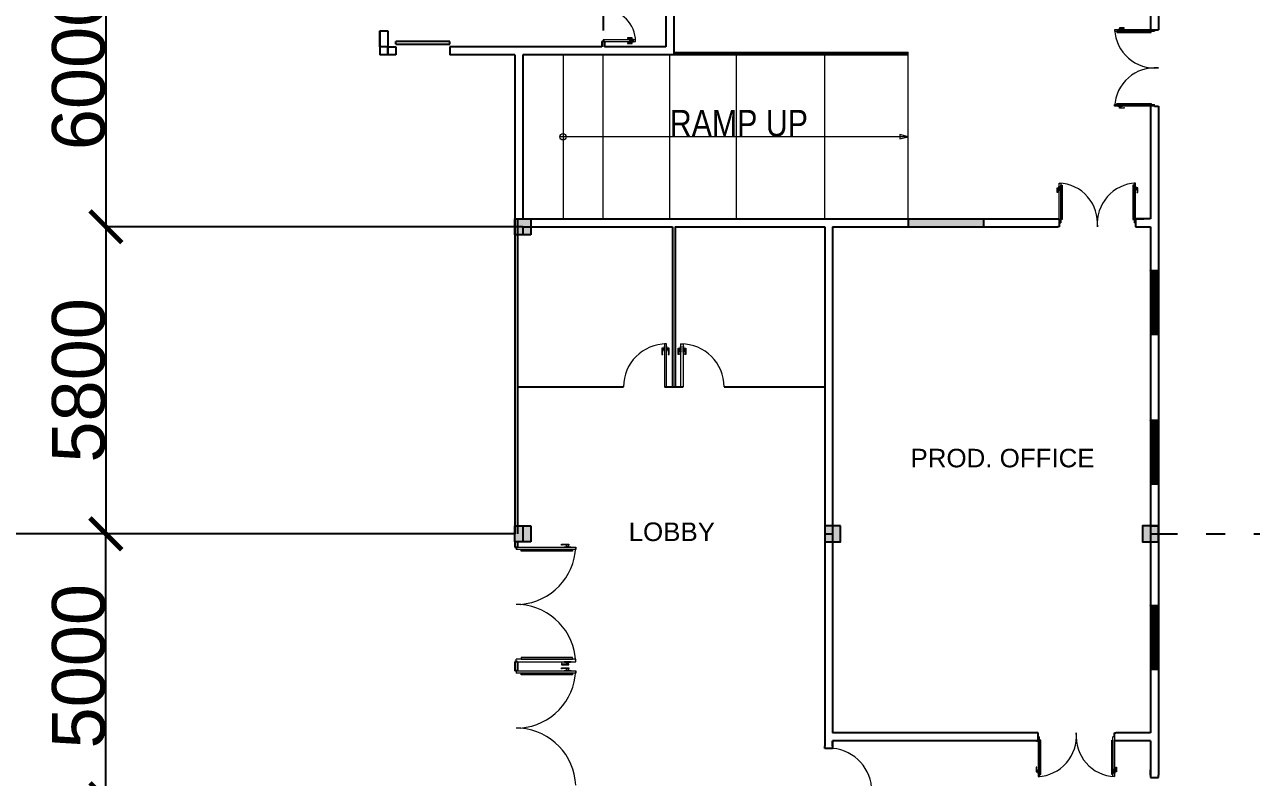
# Model space of a CAD drawing. Header units: millimetres. Extents: x 3339 to 2017737, y 4955 to 2748989.
# Drawn here: x 982197 to 1005365, y 1280108 to 1294329 of the extents above; entities that cross this region are included whole.
import ezdxf

# ---------------------------------------------------------------- set-up
doc = ezdxf.new("R2010")
doc.units = ezdxf.units.MM
doc.header["$LTSCALE"] = 30
doc.linetypes.add('ACAD_ISO03W100', pattern=[30, 12, -18])
for name, color, linetype, lineweight in [('A-DETL-GENF', 92, 'Continuous', 13), ('A-DOOR', 31, 'Continuous', 13), ('STAIR', 1, 'Continuous', 5)]:
    doc.layers.add(name, color=color, linetype=linetype, lineweight=lineweight)
doc.layers.add('broken line', color=7, linetype='ACAD_ISO03W100', plot=False)
for name, color, linetype in [('DIM LINES', 7, 'Continuous'), ('TEXT', 7, 'Continuous'), ('window', 92, 'Continuous')]:
    doc.layers.add(name, color=color, linetype=linetype)
doc.styles.add('Arial Narrow', font='ARIALN.TTF', dxfattribs={"height": 200})
doc.styles.get("Standard").update_dxf_attribs({"font": 'arial.ttf'})
doc.dimstyles.new('GREEN', dxfattribs={"dimtxt": 1000, "dimasz": 600, "dimexe": 0.18, "dimexo": 0.0625, "dimgap": 0.09, "dimtad": 2, "dimdec": 0, "dimzin": 0, "dimdsep": 46, "dimtxsty": 'Standard', "dimblk": 'ARCHTICK', "dimcen": 0.09, "dimclrd": 3, "dimclre": 3, "dimclrt": 2, "dimadec": 0, "dimazin": 0, "dimtfac": 1, "dimtdec": 0, "dimtofl": 0, "dimtmove": 0, "dimatfit": 3, "dimfxl": 1, "dimtolj": 1, "dimtzin": 0, "dimarcsym": 0})

# ---------------------------------------------------------------- blocks, each defined once
blk = doc.blocks.new('_ArchTick')
at = {"color": 0, "linetype": 'ByBlock', "const_width": 0.15}
blk.add_lwpolyline([(-0.5, -0.5), (0.5, 0.5)], dxfattribs=at)
blk = doc.blocks.new('*D781')
at = {"layer": 'Defpoints', "color": 0, "transparency": 16777216}
for p in [(974747, 1308509), (991457, 1308509), (991457, 1238709)]:
    blk.add_point(p, dxfattribs=at)
at = {"layer": 'DIM LINES', "color": 3, "linetype": 'ByBlock', "lineweight": -2, "transparency": 16777216}
for p, q in [((991457, 1308509), (974746, 1308509)), ((974747, 1238709), (974747, 1308509)), ((991457, 1238709), (974746, 1238709))]:
    blk.add_line(p, q, dxfattribs=at)
at = {"layer": 'DIM LINES', "color": 3, "lineweight": -2, "transparency": 16777216, "xscale": 600, "yscale": 600, "zscale": 600}
for p, rotation in [((974747, 1308509), 90), ((974747, 1238709), 270)]:
    blk.add_blockref('_ArchTick', p, dxfattribs=dict(at, rotation=rotation))
at = {"layer": 'DIM LINES', "color": 2, "transparency": 16777216, "insert": (974236, 1273609), "char_height": 1000, "attachment_point": 5, "rotation": 90}
blk.add_mtext('\\A1;69800', dxfattribs=at)
blk = doc.blocks.new('*D883')
at = {"layer": 'Defpoints', "color": 0, "transparency": 16777216}
for p in [(1035457, 1319497), (991457, 1308509), (1035457, 1289653)]:
    blk.add_point(p, dxfattribs=at)
at = {"layer": 'DIM LINES', "color": 3, "linetype": 'ByBlock', "lineweight": -2, "transparency": 16777216}
for p, q in [((991457, 1308509), (991457, 1319497)), ((991457, 1319497), (1035457, 1319497)), ((1035457, 1289654), (1035457, 1319497))]:
    blk.add_line(p, q, dxfattribs=at)
at = {"layer": 'DIM LINES', "color": 3, "lineweight": -2, "transparency": 16777216, "xscale": 600, "yscale": 600, "zscale": 600, "rotation": 180}
blk.add_blockref('_ArchTick', (991457, 1319497), dxfattribs=at)
at = {"layer": 'DIM LINES', "color": 3, "lineweight": -2, "transparency": 16777216, "xscale": 600, "yscale": 600, "zscale": 600}
blk.add_blockref('_ArchTick', (1035457, 1319497), dxfattribs=at)
at = {"layer": 'DIM LINES', "color": 2, "transparency": 16777216, "insert": (1013457, 1320008), "char_height": 1000, "attachment_point": 5}
blk.add_mtext('\\A1;44000', dxfattribs=at)
blk = doc.blocks.new('*D888')
at = {"layer": 'Defpoints', "color": 0, "transparency": 16777216}
for p in [(979444, 1284709), (991457, 1284709), (991457, 1261709)]:
    blk.add_point(p, dxfattribs=at)
at = {"layer": 'DIM LINES', "color": 3, "linetype": 'ByBlock', "lineweight": -2, "transparency": 16777216}
for p, q in [((991457, 1284709), (979444, 1284709)), ((979444, 1261709), (979444, 1284709)), ((991457, 1261709), (979444, 1261709))]:
    blk.add_line(p, q, dxfattribs=at)
at = {"layer": 'DIM LINES', "color": 3, "lineweight": -2, "transparency": 16777216, "xscale": 600, "yscale": 600, "zscale": 600}
for p, rotation in [((979444, 1284709), 90), ((979444, 1261709), 270)]:
    blk.add_blockref('_ArchTick', p, dxfattribs=dict(at, rotation=rotation))
at = {"layer": 'DIM LINES', "color": 2, "transparency": 16777216, "insert": (978933, 1273209), "char_height": 1000, "attachment_point": 5, "rotation": 90}
blk.add_mtext('\\A1;23000', dxfattribs=at)
blk = doc.blocks.new('*D889')
at = {"layer": 'Defpoints', "color": 0, "transparency": 16777216}
for p in [(979444, 1308509), (991457, 1308509), (991457, 1284709)]:
    blk.add_point(p, dxfattribs=at)
at = {"layer": 'DIM LINES', "color": 3, "linetype": 'ByBlock', "lineweight": -2, "transparency": 16777216}
for p, q in [((991457, 1308509), (979444, 1308509)), ((979444, 1284709), (979444, 1308509)), ((991457, 1284709), (979444, 1284709))]:
    blk.add_line(p, q, dxfattribs=at)
at = {"layer": 'DIM LINES', "color": 3, "lineweight": -2, "transparency": 16777216, "xscale": 600, "yscale": 600, "zscale": 600}
for p, rotation in [((979444, 1308509), 90), ((979444, 1284709), 270)]:
    blk.add_blockref('_ArchTick', p, dxfattribs=dict(at, rotation=rotation))
at = {"layer": 'DIM LINES', "color": 2, "transparency": 16777216, "insert": (978933, 1296609), "char_height": 1000, "attachment_point": 5, "rotation": 90}
blk.add_mtext('\\A1;23800', dxfattribs=at)
blk = doc.blocks.new('*D823')
at = {"layer": 'Defpoints', "color": 0, "transparency": 16777216}
for p in [(991607, 1296509), (983733, 1290509), (991607, 1290509)]:
    blk.add_point(p, dxfattribs=at)
at = {"layer": 'DIM LINES', "color": 3, "linetype": 'ByBlock', "lineweight": -2, "transparency": 16777216}
for p, q in [((991607, 1296509), (983732, 1296509)), ((983733, 1296509), (983733, 1290509)), ((991607, 1290509), (983732, 1290509))]:
    blk.add_line(p, q, dxfattribs=at)
at = {"layer": 'DIM LINES', "color": 3, "lineweight": -2, "transparency": 16777216, "xscale": 600, "yscale": 600, "zscale": 600}
for p, rotation in [((983733, 1296509), 90), ((983733, 1290509), 270)]:
    blk.add_blockref('_ArchTick', p, dxfattribs=dict(at, rotation=rotation))
at = {"layer": 'DIM LINES', "color": 2, "transparency": 16777216, "insert": (983222, 1293509), "char_height": 1000, "attachment_point": 5, "rotation": 90}
blk.add_mtext('\\A1;6000', dxfattribs=at)
blk = doc.blocks.new('*D824')
at = {"layer": 'Defpoints', "color": 0, "transparency": 16777216}
for p in [(991457, 1290509), (983733, 1284709), (991457, 1284709)]:
    blk.add_point(p, dxfattribs=at)
at = {"layer": 'DIM LINES', "color": 3, "linetype": 'ByBlock', "lineweight": -2, "transparency": 16777216}
for p, q in [((991457, 1290509), (983732, 1290509)), ((983733, 1290509), (983733, 1284709)), ((991457, 1284709), (983732, 1284709))]:
    blk.add_line(p, q, dxfattribs=at)
at = {"layer": 'DIM LINES', "color": 3, "lineweight": -2, "transparency": 16777216, "xscale": 600, "yscale": 600, "zscale": 600}
for p, rotation in [((983733, 1290509), 90), ((983733, 1284709), 270)]:
    blk.add_blockref('_ArchTick', p, dxfattribs=dict(at, rotation=rotation))
at = {"layer": 'DIM LINES', "color": 2, "transparency": 16777216, "insert": (983222, 1287609), "char_height": 1000, "attachment_point": 5, "rotation": 90}
blk.add_mtext('\\A1;5800', dxfattribs=at)
blk = doc.blocks.new('*D839')
at = {"layer": 'Defpoints', "color": 0, "transparency": 16777216}
for p in [(983733, 1284709), (991457, 1284709), (991457, 1279709)]:
    blk.add_point(p, dxfattribs=at)
at = {"layer": 'DIM LINES', "color": 3, "linetype": 'ByBlock', "lineweight": -2, "transparency": 16777216}
for p, q in [((991457, 1284709), (983733, 1284709)), ((983733, 1279709), (983733, 1284709)), ((991457, 1279709), (983733, 1279709))]:
    blk.add_line(p, q, dxfattribs=at)
at = {"layer": 'DIM LINES', "color": 3, "lineweight": -2, "transparency": 16777216, "xscale": 600, "yscale": 600, "zscale": 600}
for p, rotation in [((983733, 1284709), 90), ((983733, 1279709), 270)]:
    blk.add_blockref('_ArchTick', p, dxfattribs=dict(at, rotation=rotation))
at = {"layer": 'DIM LINES', "color": 2, "transparency": 16777216, "insert": (983222, 1282209), "char_height": 1000, "attachment_point": 5, "rotation": 90}
blk.add_mtext('\\A1;5000', dxfattribs=at)
blk = doc.blocks.new('poste w line 2')
h = blk.add_hatch(color=2)
h.dxf.hatch_style = 1
h.paths.add_polyline_path([(1353, 47318), (1053, 47318), (1053, 47018), (1353, 47018)])
at = {"color": 0}
for p, q in [((1053, 47168), (1053, 47318)), ((1053, 47318), (1353, 47318)), ((1353, 47318), (1353, 47018)), ((1053, 47018), (1053, 47168)), ((1353, 47018), (1053, 47018))]:
    blk.add_line(p, q, dxfattribs=at)

msp = doc.modelspace()

# ---------------------------------------------------------------- hatches: boundary and pattern name
h = msp.add_hatch(color=2)
h.dxf.hatch_style = 1
h.paths.add_polyline_path([(997606.627, 1284859.357), (997306.627, 1284859.357), (997306.627, 1284559.357), (997606.627, 1284559.357)])
h = msp.add_hatch(color=2)
h.dxf.hatch_style = 1
h.paths.add_polyline_path([(1003606.627, 1284859.357), (1003306.627, 1284859.357), (1003306.627, 1284559.357), (1003606.627, 1284559.357)])
at = {"layer": 'window'}
h = msp.add_hatch(dxfattribs=at)
h.set_pattern_fill('ANSI31', color=256)
h.set_pattern_definition([(45, (845635.4837, 1237541.24652), (-0.08838834765, 0.08838834765), [])])
h.paths.add_polyline_path([(1000308.377, 1290659.357), (998881.627, 1290659.357), (998881.627, 1290509.357), (1000308.377, 1290509.357)])
h = msp.add_hatch(dxfattribs=at)
h.set_pattern_fill('ANSI31', color=256)
h.set_pattern_definition([(45, (845635.4837, 1243867.79345), (-0.08838834765, 0.08838834765), [])])
h.paths.add_polyline_path([(1003606.627, 1289682.571), (1003456.627, 1289682.571), (1003456.627, 1288479.238), (1003606.627, 1288479.238)])
h = msp.add_hatch(dxfattribs=at)
h.set_pattern_fill('ANSI31', color=256)
h.set_pattern_definition([(45, (845635.4837, 1241042.79345), (-0.08838834765, 0.08838834765), [])])
h.paths.add_polyline_path([(1003606.627, 1286857.571), (1003456.627, 1286857.571), (1003456.627, 1285654.238), (1003606.627, 1285654.238)])
h = msp.add_hatch(dxfattribs=at)
h.set_pattern_fill('ANSI31', color=256)
h.set_pattern_definition([(45, (845635.4837, 1237541.06652), (-0.08838834765, 0.08838834765), [])])
h.paths.add_polyline_path([(1003606.627, 1283355.844), (1003456.627, 1283355.844), (1003456.627, 1282152.511), (1003606.627, 1282152.511)])

# ---------------------------------------------------------------- linework, layer by layer
at = {"color": 0}
for p, q in [((994456.627, 1296509.357), (994456.627, 1293909.357)), ((994306.627, 1296359.357), (994306.627, 1293909.357)), ((994456.627, 1296359.357), (994456.627, 1293759.357)), ((1003456.627, 1296459.357), (1003456.627, 1294230.977)), ((1003606.627, 1296459.357), (1003606.627, 1294232.102)), ((993123.294, 1294619.345), (993123.294, 1294219.345)), ((988906.627, 1294209.357), (988906.627, 1293759.357)), ((988906.627, 1293909.357), (988906.627, 1294209.357)), ((988906.627, 1294209.357), (989056.627, 1294209.357)), ((989056.627, 1294209.357), (989056.627, 1293909.357)), ((1003456.627, 1294233.227), (1003456.627, 1294230.977)), ((1003456.627, 1294230.977), (1003456.627, 1294233.227)), ((989206.627, 1293959.357), (989206.627, 1294009.357)), ((990226.071, 1294009.357), (989206.627, 1294009.357)), ((989206.627, 1293959.357), (990226.071, 1293959.357)), ((990226.071, 1293959.357), (990226.071, 1294009.357)), ((993098.294, 1294009.357), (993098.294, 1293909.357)), ((993148.294, 1294009.357), (993098.294, 1294009.357)), ((993148.294, 1294009.357), (993148.294, 1293909.357)), ((993148.294, 1293909.357), (993148.294, 1294009.357)), ((989056.627, 1293759.357), (988906.627, 1293759.357)), ((989056.627, 1293909.357), (989206.627, 1293909.357)), ((989206.627, 1293759.357), (989056.627, 1293759.357)), ((989206.627, 1293909.357), (989206.627, 1293759.357)), ((990226.071, 1293909.357), (990226.071, 1293759.357)), ((993098.294, 1293909.357), (990226.071, 1293909.357)), ((991456.627, 1293759.357), (990226.071, 1293759.357)), ((991456.627, 1293759.357), (991456.627, 1290509.357)), ((991606.627, 1293759.357), (991606.627, 1290659.357)), ((994456.627, 1293759.357), (991606.627, 1293759.357)), ((994306.627, 1293909.357), (993148.294, 1293909.357)), ((991456.627, 1293584.357), (991456.627, 1284709.357)), ((991456.627, 1293584.357), (991456.627, 1284709.357)), ((1003456.627, 1293511.315), (1003456.627, 1293507.64)), ((1003456.627, 1293511.315), (1003456.627, 1293507.64)), ((1003456.627, 1292787.977), (1003456.627, 1290659.357)), ((1003606.627, 1292787.977), (1003606.627, 1280149.357)), ((991506.627, 1290659.357), (991506.627, 1284709.357)), ((991606.627, 1290659.357), (1001735.127, 1290659.357)), ((991606.627, 1290509.357), (994431.627, 1290509.357)), ((994481.627, 1290509.357), (997306.627, 1290509.357)), ((997306.627, 1290509.357), (997306.627, 1280699.357)), ((997456.627, 1290509.357), (1001706.627, 1290509.357)), ((997456.627, 1290509.357), (997456.627, 1281286.857)), ((1003178.127, 1290659.357), (1003306.627, 1290659.357)), ((1003178.127, 1290659.357), (1003331.626, 1290659.357)), ((1003180.377, 1290659.357), (1003178.127, 1290659.357)), ((1003178.127, 1290659.357), (1003180.377, 1290659.357)), ((1003456.627, 1290659.357), (1003206.627, 1290659.357)), ((1003206.627, 1290509.357), (1003456.627, 1290509.357)), ((1003456.627, 1290509.357), (1003456.627, 1280949.357)), ((997306.627, 1284709.357), (997456.627, 1284709.357)), ((1003456.627, 1284709.357), (1003606.627, 1284709.357)), ((997456.627, 1281984.357), (997456.627, 1280949.357)), ((1001306.627, 1280949.357), (997456.627, 1280949.357)), ((1003456.627, 1280949.357), (1002806.627, 1280949.357)), ((997456.627, 1280799.357), (997456.627, 1280699.357)), ((997456.627, 1280699.357), (997456.627, 1280799.357)), ((1001335.127, 1280799.357), (997456.627, 1280799.357)), ((1001340.377, 1280874.357), (1001335.127, 1280874.357)), ((1002778.127, 1280874.357), (1002772.877, 1280874.357)), ((1003306.627, 1280799.357), (1002778.127, 1280799.357)), ((1003456.627, 1280799.357), (1002806.627, 1280799.357)), ((1003456.627, 1280799.357), (1003456.627, 1280149.357)), ((1003456.627, 1280249.357), (1003456.627, 1280149.357)), ((1003456.627, 1280149.357), (1003456.627, 1280249.357))]:
    msp.add_line(p, q, dxfattribs=at)
for p, q in [((1003456.627, 1294230.977), (1003606.627, 1294232.102)), ((989056.627, 1293909.357), (988906.627, 1293909.357)), ((989056.627, 1293909.357), (989056.627, 1293759.357)), ((989056.627, 1293759.357), (989056.627, 1293909.357)), ((991606.627, 1293584.357), (991606.627, 1290659.357)), ((1003531.627, 1292787.977), (1003606.627, 1292787.977)), ((991606.627, 1290509.357), (991606.627, 1290359.357)), ((994431.627, 1290509.357), (994431.627, 1287484.357)), ((994481.627, 1290509.357), (994481.627, 1287484.357)), ((1001706.627, 1290659.357), (1001735.127, 1290659.357)), ((1001735.127, 1290509.357), (1001706.627, 1290509.357)), ((1001735.127, 1290659.357), (1001735.127, 1290509.357)), ((1003206.627, 1290659.357), (1003178.127, 1290659.357)), ((1003178.127, 1290659.357), (1003178.127, 1290509.357)), ((1003178.127, 1290509.357), (1003206.627, 1290509.357)), ((991506.627, 1287484.357), (993506.627, 1287484.357)), ((994280.627, 1287484.357), (994632.627, 1287484.357)), ((995406.627, 1287484.357), (997306.627, 1287484.357)), ((991606.627, 1284859.357), (991606.627, 1284559.357)), ((1003456.627, 1284859.357), (1003606.627, 1284859.357)), ((991456.627, 1284559.357), (991456.627, 1284459.357)), ((991456.627, 1284559.357), (991456.627, 1284459.357)), ((991456.627, 1284459.357), (991506.627, 1284459.357)), ((991506.627, 1284559.357), (991506.627, 1284459.357)), ((991456.627, 1282294.857), (991456.627, 1282123.857)), ((991506.627, 1282294.857), (991456.627, 1282294.857)), ((991456.627, 1282294.857), (991456.627, 1282123.857)), ((991506.627, 1282294.857), (991456.627, 1282294.857)), ((991506.627, 1282123.857), (991456.627, 1282123.857)), ((991506.627, 1282123.857), (991456.627, 1282123.857)), ((991506.627, 1282294.857), (991506.627, 1282123.857)), ((1001335.127, 1280949.357), (1001306.627, 1280949.357)), ((1001335.127, 1280799.357), (1001335.127, 1280949.357)), ((1002778.127, 1280874.357), (1002778.127, 1280949.357)), ((1002778.127, 1280949.357), (1002806.627, 1280949.357)), ((1001306.627, 1280799.357), (1001335.127, 1280799.357)), ((1002806.627, 1280799.357), (1002778.127, 1280799.357)), ((997306.627, 1280657.895), (997306.627, 1280699.357)), ((997456.627, 1280657.895), (997306.627, 1280657.895)), ((997456.627, 1280699.357), (997456.627, 1280657.895)), ((1003456.627, 1280149.357), (1003456.627, 1280107.895)), ((1003456.627, 1280107.895), (1003606.627, 1280107.895)), ((1003606.627, 1280107.895), (1003606.627, 1280149.357)), ((1003606.627, 1280107.895), (1003606.627, 1280149.357))]:
    msp.add_line(p, q)
for points in [[(997606.627, 1284859.357), (997306.627, 1284859.357), (997306.627, 1284559.357), (997606.627, 1284559.357), (997606.627, 1284859.357)], [(1003606.627, 1284859.357), (1003306.627, 1284859.357), (1003306.627, 1284559.357), (1003606.627, 1284559.357), (1003606.627, 1284859.357)]]:
    msp.add_lwpolyline(points, close=True)
at = {"layer": 'A-DETL-GENF'}
for p, q in [((1003470.921, 1294200.977), (1002821.421, 1294200.977)), ((1002821.421, 1294200.977), (1002821.421, 1294178.477)), ((1002821.421, 1294178.477), (1003470.921, 1294178.477)), ((1002846.652, 1294235.74), (1002841.889, 1294230.977)), ((1002841.889, 1294230.977), (1002927.614, 1294230.977)), ((1002922.852, 1294235.74), (1002846.652, 1294235.74)), ((1002899.039, 1294269.077), (1002870.464, 1294269.077)), ((1002870.464, 1294269.077), (1002870.464, 1294259.552)), ((1002870.464, 1294259.552), (1002899.039, 1294259.552)), ((1002896.658, 1294259.552), (1002872.846, 1294259.552)), ((1002872.846, 1294259.552), (1002872.846, 1294235.74)), ((1002872.846, 1294235.74), (1002896.658, 1294235.74)), ((1002896.658, 1294235.74), (1002896.658, 1294259.552)), ((1002960.845, 1294269.077), (1002899.039, 1294269.077)), ((1002899.039, 1294260.492), (1002951.954, 1294260.492)), ((1002951.954, 1294260.492), (1002960.539, 1294269.077)), ((1002951.954, 1294260.492), (1002951.954, 1294254.707)), ((1002951.954, 1294254.707), (1002960.845, 1294254.707)), ((1002960.845, 1294254.707), (1002960.845, 1294269.077)), ((1003470.921, 1294178.477), (1003470.921, 1294200.977)), ((993582.701, 1294077.457), (993582.701, 1294063.087)), ((993644.506, 1294077.457), (993582.701, 1294077.457)), ((993582.701, 1294063.087), (993591.592, 1294063.087)), ((993591.592, 1293985.628), (993582.701, 1293985.628)), ((993582.701, 1293985.628), (993582.701, 1293971.257)), ((993582.701, 1293971.257), (993644.506, 1293971.257)), ((993591.592, 1294068.872), (993583.006, 1294077.457)), ((993591.592, 1293979.843), (993583.006, 1293971.257)), ((993591.592, 1294063.087), (993591.592, 1294068.872)), ((993591.592, 1294068.872), (993644.506, 1294068.872)), ((993591.592, 1293979.843), (993591.592, 1293985.628)), ((993644.506, 1293979.843), (993591.592, 1293979.843)), ((993620.694, 1294044.12), (993615.931, 1294039.357)), ((993615.931, 1294039.357), (993701.656, 1294039.357)), ((993701.656, 1294009.357), (993615.931, 1294009.357)), ((993615.931, 1294009.357), (993620.694, 1294004.595)), ((993696.894, 1294044.12), (993620.694, 1294044.12)), ((993620.694, 1294004.595), (993696.894, 1294004.595)), ((993644.506, 1294068.872), (993644.506, 1294077.457)), ((993673.081, 1294077.457), (993644.506, 1294077.457)), ((993644.506, 1294077.457), (993644.506, 1294067.932)), ((993644.506, 1294067.932), (993673.081, 1294067.932)), ((993644.506, 1293980.782), (993644.506, 1293971.257)), ((993673.081, 1293980.782), (993644.506, 1293980.782)), ((993644.506, 1293971.257), (993644.506, 1293979.843)), ((993644.506, 1293971.257), (993673.081, 1293971.257)), ((993646.887, 1294067.932), (993646.887, 1294044.12)), ((993670.7, 1294067.932), (993646.887, 1294067.932)), ((993646.887, 1294044.12), (993670.7, 1294044.12)), ((993670.7, 1294004.595), (993646.887, 1294004.595)), ((993646.887, 1294004.595), (993646.887, 1293980.782)), ((993646.887, 1293980.782), (993670.7, 1293980.782)), ((993670.7, 1294044.12), (993670.7, 1294067.932)), ((993670.7, 1293980.782), (993670.7, 1294004.595)), ((993673.081, 1294067.932), (993673.081, 1294077.457)), ((993673.081, 1293971.257), (993673.081, 1293980.782)), ((993701.656, 1294039.357), (993696.894, 1294044.12)), ((993696.894, 1294004.595), (993701.656, 1294009.357)), ((1002821.421, 1292840.477), (1003470.921, 1292840.477)), ((1002821.421, 1292817.977), (1002821.421, 1292840.477)), ((1003470.921, 1292817.977), (1002821.421, 1292817.977)), ((1002841.889, 1292787.977), (1002927.614, 1292787.977)), ((1002846.652, 1292783.215), (1002841.889, 1292787.977)), ((1002922.852, 1292783.215), (1002846.652, 1292783.215)), ((1002870.464, 1292749.877), (1002870.464, 1292759.402)), ((1002870.464, 1292759.402), (1002899.039, 1292759.402)), ((1002872.846, 1292759.402), (1002872.846, 1292783.215)), ((1002872.846, 1292783.215), (1002896.658, 1292783.215)), ((1002896.658, 1292759.402), (1002872.846, 1292759.402)), ((1002896.658, 1292783.215), (1002896.658, 1292759.402)), ((1002899.039, 1292759.402), (1002899.039, 1292749.877)), ((1002899.039, 1292758.463), (1002951.954, 1292758.463)), ((1002927.614, 1292787.977), (1002922.852, 1292783.215)), ((1002951.954, 1292758.463), (1002951.954, 1292764.248)), ((1002951.954, 1292764.248), (1002960.845, 1292764.248)), ((1002951.954, 1292758.463), (1002960.539, 1292749.877)), ((1002960.845, 1292764.248), (1002960.845, 1292749.877)), ((1003470.921, 1292840.477), (1003470.921, 1292817.977)), ((1002899.039, 1292749.877), (1002870.464, 1292749.877)), ((1002960.845, 1292749.877), (1002899.039, 1292749.877)), ((1001697.027, 1291216.945), (1001697.027, 1291245.52)), ((1001697.027, 1291245.52), (1001706.552, 1291245.52)), ((1001697.027, 1291155.14), (1001697.027, 1291216.945)), ((1001706.552, 1291216.945), (1001697.027, 1291216.945)), ((1001705.612, 1291164.03), (1001697.027, 1291155.445)), ((1001711.398, 1291155.14), (1001697.027, 1291155.14)), ((1001705.612, 1291216.945), (1001705.612, 1291164.03)), ((1001705.612, 1291164.03), (1001711.398, 1291164.03)), ((1001706.552, 1291245.52), (1001706.552, 1291216.945)), ((1001706.552, 1291219.326), (1001706.552, 1291243.139)), ((1001706.552, 1291243.139), (1001730.364, 1291243.139)), ((1001730.364, 1291219.326), (1001706.552, 1291219.326)), ((1001711.398, 1291164.03), (1001711.398, 1291155.14)), ((1001730.364, 1291269.332), (1001735.127, 1291274.095)), ((1001730.364, 1291193.132), (1001730.364, 1291269.332)), ((1001730.364, 1291243.139), (1001730.364, 1291219.326)), ((1001735.127, 1291188.37), (1001730.364, 1291193.132)), ((1001735.127, 1291274.095), (1001735.127, 1291188.37)), ((1001765.127, 1290645.063), (1001765.127, 1291294.563)), ((1001765.127, 1291294.563), (1001787.627, 1291294.563)), ((1001787.627, 1291294.563), (1001787.627, 1290645.063)), ((1003125.627, 1291294.563), (1003125.627, 1290645.063)), ((1003148.127, 1291294.563), (1003125.627, 1291294.563)), ((1003148.127, 1290645.063), (1003148.127, 1291294.563)), ((1003178.127, 1291274.095), (1003178.127, 1291188.37)), ((1003182.889, 1291269.332), (1003178.127, 1291274.095)), ((1003182.889, 1291193.132), (1003182.889, 1291269.332)), ((1003206.702, 1291243.139), (1003182.889, 1291243.139)), ((1003182.889, 1291243.139), (1003182.889, 1291219.326)), ((1003182.889, 1291219.326), (1003206.702, 1291219.326)), ((1003207.642, 1291164.03), (1003201.856, 1291164.03)), ((1003201.856, 1291164.03), (1003201.856, 1291155.14)), ((1003201.856, 1291155.14), (1003216.227, 1291155.14)), ((1003216.227, 1291245.52), (1003206.702, 1291245.52)), ((1003206.702, 1291245.52), (1003206.702, 1291216.945)), ((1003206.702, 1291219.326), (1003206.702, 1291243.139)), ((1003207.642, 1291216.945), (1003207.642, 1291164.03)), ((1003207.642, 1291164.03), (1003216.227, 1291155.445)), ((1003216.227, 1291216.945), (1003216.227, 1291245.52)), ((1003216.227, 1291155.14), (1003216.227, 1291216.945)), ((1001787.627, 1290645.063), (1001765.127, 1290645.063)), ((1003125.627, 1290645.063), (1003148.127, 1290645.063)), ((994242.527, 1288217.407), (994229.827, 1288217.407)), ((994229.827, 1288217.407), (994229.827, 1288179.307)), ((994241.274, 1288179.307), (994229.827, 1288179.307)), ((994229.827, 1288179.307), (994229.827, 1288096.9)), ((994229.827, 1288179.307), (994242.527, 1288179.307)), ((994241.274, 1288108.755), (994241.274, 1288179.307)), ((994242.527, 1288179.307), (994242.527, 1288217.407)), ((994274.277, 1288214.232), (994242.527, 1288214.232)), ((994242.527, 1288214.232), (994242.527, 1288182.482)), ((994242.527, 1288182.482), (994274.277, 1288182.482)), ((994280.627, 1288255.507), (994274.277, 1288249.157)), ((994274.277, 1288249.157), (994274.277, 1288147.557)), ((994274.277, 1288182.482), (994274.277, 1288214.232)), ((994274.277, 1288147.557), (994280.627, 1288141.207)), ((994280.627, 1288141.207), (994280.627, 1288255.507)), ((994320.627, 1288255.507), (994320.627, 1288141.207)), ((994326.977, 1288249.157), (994320.627, 1288255.507)), ((994320.627, 1288141.207), (994326.977, 1288147.557)), ((994326.977, 1288147.557), (994326.977, 1288249.157)), ((994358.727, 1288214.232), (994326.977, 1288214.232)), ((994326.977, 1288214.232), (994326.977, 1288182.482)), ((994326.977, 1288182.482), (994358.727, 1288182.482)), ((994371.427, 1288217.407), (994358.727, 1288217.407)), ((994358.727, 1288217.407), (994358.727, 1288179.307)), ((994358.727, 1288182.482), (994358.727, 1288214.232)), ((994358.727, 1288179.307), (994371.427, 1288179.307)), ((994371.427, 1288179.307), (994359.98, 1288179.307)), ((994359.98, 1288179.307), (994359.98, 1288108.755)), ((994371.427, 1288179.307), (994371.427, 1288217.407)), ((994371.427, 1288096.9), (994371.427, 1288179.307)), ((994541.827, 1288179.307), (994541.827, 1288217.407)), ((994541.827, 1288217.407), (994554.527, 1288217.407)), ((994541.827, 1288096.9), (994541.827, 1288179.307)), ((994541.827, 1288179.307), (994553.274, 1288179.307)), ((994554.527, 1288179.307), (994541.827, 1288179.307)), ((994553.274, 1288179.307), (994553.274, 1288108.755)), ((994554.527, 1288217.407), (994554.527, 1288179.307)), ((994554.527, 1288182.482), (994554.527, 1288214.232)), ((994554.527, 1288214.232), (994586.277, 1288214.232)), ((994586.277, 1288182.482), (994554.527, 1288182.482)), ((994586.277, 1288249.157), (994592.627, 1288255.507)), ((994586.277, 1288147.557), (994586.277, 1288249.157)), ((994586.277, 1288214.232), (994586.277, 1288182.482)), ((994592.627, 1288141.207), (994586.277, 1288147.557)), ((994592.627, 1288255.507), (994592.627, 1288141.207)), ((994632.627, 1288255.507), (994638.977, 1288249.157)), ((994632.627, 1288141.207), (994632.627, 1288255.507)), ((994638.977, 1288147.557), (994632.627, 1288141.207)), ((994638.977, 1288249.157), (994638.977, 1288147.557)), ((994638.977, 1288182.482), (994638.977, 1288214.232)), ((994638.977, 1288214.232), (994670.727, 1288214.232)), ((994670.727, 1288182.482), (994638.977, 1288182.482)), ((994670.727, 1288179.307), (994670.727, 1288217.407)), ((994670.727, 1288217.407), (994683.427, 1288217.407)), ((994670.727, 1288214.232), (994670.727, 1288182.482)), ((994683.427, 1288179.307), (994670.727, 1288179.307)), ((994671.98, 1288108.755), (994671.98, 1288179.307)), ((994671.98, 1288179.307), (994683.427, 1288179.307)), ((994683.427, 1288217.407), (994683.427, 1288179.307)), ((994683.427, 1288179.307), (994683.427, 1288096.9)), ((994241.274, 1288108.755), (994229.827, 1288097.308)), ((994229.827, 1288096.9), (994248.988, 1288096.9)), ((994248.988, 1288108.755), (994241.274, 1288108.755)), ((994248.988, 1288096.9), (994248.988, 1288108.755)), ((994359.98, 1288108.755), (994352.266, 1288108.755)), ((994352.266, 1288108.755), (994352.266, 1288096.9)), ((994352.266, 1288096.9), (994371.427, 1288096.9)), ((994359.98, 1288108.755), (994371.427, 1288097.308)), ((994553.274, 1288108.755), (994541.827, 1288097.308)), ((994560.988, 1288096.9), (994541.827, 1288096.9)), ((994553.274, 1288108.755), (994560.988, 1288108.755)), ((994560.988, 1288108.755), (994560.988, 1288096.9)), ((994664.266, 1288096.9), (994664.266, 1288108.755)), ((994664.266, 1288108.755), (994671.98, 1288108.755)), ((994683.427, 1288096.9), (994664.266, 1288096.9)), ((994671.98, 1288108.755), (994683.427, 1288097.308)), ((992337.8, 1284516.507), (992430.508, 1284516.507)), ((992337.8, 1284494.951), (992337.8, 1284516.507)), ((992351.136, 1284494.951), (992337.8, 1284494.951)), ((992351.136, 1284503.629), (992338.258, 1284516.507)), ((992430.508, 1284503.629), (992351.136, 1284503.629)), ((992351.136, 1284503.629), (992351.136, 1284494.951)), ((992387.646, 1284459.357), (992394.789, 1284466.501)), ((992516.233, 1284459.357), (992387.646, 1284459.357)), ((992394.789, 1284466.501), (992509.089, 1284466.501)), ((992430.508, 1284516.507), (992430.508, 1284503.629)), ((992430.508, 1284502.22), (992430.508, 1284516.507)), ((992430.508, 1284516.507), (992473.371, 1284516.507)), ((992473.371, 1284502.22), (992430.508, 1284502.22)), ((992434.08, 1284502.22), (992469.799, 1284502.22)), ((992434.08, 1284466.501), (992434.08, 1284502.22)), ((992469.799, 1284466.501), (992434.08, 1284466.501)), ((992469.799, 1284502.22), (992469.799, 1284466.501)), ((992473.371, 1284516.507), (992473.371, 1284502.22)), ((992509.089, 1284466.501), (992516.233, 1284459.357)), ((991572.685, 1284414.357), (992546.935, 1284414.357)), ((991572.685, 1284380.607), (991572.685, 1284414.357)), ((992546.935, 1284380.607), (991572.685, 1284380.607)), ((992546.935, 1284414.357), (992546.935, 1284380.607)), ((992546.935, 1282373.607), (991572.685, 1282373.607)), ((991572.685, 1282373.607), (991572.685, 1282339.857)), ((991572.685, 1282339.857), (992546.935, 1282339.857)), ((992546.935, 1282339.857), (992546.935, 1282373.607)), ((992351.136, 1282259.263), (992337.8, 1282259.263)), ((992337.8, 1282259.263), (992337.8, 1282237.707)), ((992337.8, 1282237.707), (992430.508, 1282237.707)), ((992337.8, 1282181.007), (992430.508, 1282181.007)), ((992337.8, 1282159.451), (992337.8, 1282181.007)), ((992351.136, 1282159.451), (992337.8, 1282159.451)), ((992351.136, 1282250.585), (992338.258, 1282237.707)), ((992351.136, 1282168.129), (992338.258, 1282181.007)), ((992351.136, 1282250.585), (992351.136, 1282259.263)), ((992430.508, 1282250.585), (992351.136, 1282250.585)), ((992430.508, 1282168.129), (992351.136, 1282168.129)), ((992351.136, 1282168.129), (992351.136, 1282159.451)), ((992516.233, 1282294.857), (992387.646, 1282294.857)), ((992387.646, 1282294.857), (992394.789, 1282287.714)), ((992387.646, 1282123.857), (992394.789, 1282131.001)), ((992516.233, 1282123.857), (992387.646, 1282123.857)), ((992394.789, 1282287.714), (992509.089, 1282287.714)), ((992394.789, 1282131.001), (992509.089, 1282131.001)), ((992430.508, 1282251.995), (992430.508, 1282237.707)), ((992473.371, 1282251.995), (992430.508, 1282251.995)), ((992430.508, 1282237.707), (992430.508, 1282250.585)), ((992430.508, 1282237.707), (992473.371, 1282237.707)), ((992430.508, 1282181.007), (992430.508, 1282168.129)), ((992430.508, 1282166.72), (992430.508, 1282181.007)), ((992430.508, 1282181.007), (992473.371, 1282181.007)), ((992473.371, 1282166.72), (992430.508, 1282166.72)), ((992469.799, 1282287.714), (992434.08, 1282287.714)), ((992434.08, 1282287.714), (992434.08, 1282251.995)), ((992434.08, 1282251.995), (992469.799, 1282251.995)), ((992434.08, 1282166.72), (992469.799, 1282166.72)), ((992434.08, 1282131.001), (992434.08, 1282166.72)), ((992469.799, 1282131.001), (992434.08, 1282131.001)), ((992469.799, 1282251.995), (992469.799, 1282287.714)), ((992469.799, 1282166.72), (992469.799, 1282131.001)), ((992473.371, 1282237.707), (992473.371, 1282251.995)), ((992473.371, 1282181.007), (992473.371, 1282166.72)), ((992509.089, 1282287.714), (992516.233, 1282294.857)), ((992509.089, 1282131.001), (992516.233, 1282123.857)), ((991572.685, 1282078.857), (992546.935, 1282078.857)), ((991572.685, 1282045.107), (991572.685, 1282078.857)), ((992546.935, 1282045.107), (991572.685, 1282045.107)), ((992546.935, 1282078.857), (992546.935, 1282045.107)), ((1001365.127, 1280813.652), (1001365.127, 1280164.152)), ((1001387.627, 1280813.652), (1001365.127, 1280813.652)), ((1001387.627, 1280164.152), (1001387.627, 1280813.652)), ((1002725.627, 1280164.152), (1002725.627, 1280813.652)), ((1002725.627, 1280813.652), (1002748.127, 1280813.652)), ((1002748.127, 1280813.652), (1002748.127, 1280164.152)), ((1001297.027, 1280303.575), (1001297.027, 1280241.77)), ((1001311.398, 1280303.575), (1001297.027, 1280303.575)), ((1001305.612, 1280294.684), (1001297.027, 1280303.27)), ((1001305.612, 1280241.77), (1001305.612, 1280294.684)), ((1001305.612, 1280294.684), (1001311.398, 1280294.684)), ((1001311.398, 1280294.684), (1001311.398, 1280303.575)), ((1001335.127, 1280270.345), (1001330.364, 1280265.582)), ((1001330.364, 1280265.582), (1001330.364, 1280189.382)), ((1001335.127, 1280184.62), (1001335.127, 1280270.345)), ((1002778.127, 1280184.62), (1002778.127, 1280270.345)), ((1002778.127, 1280270.345), (1002782.889, 1280265.582)), ((1002782.889, 1280265.582), (1002782.889, 1280189.382)), ((1002801.856, 1280294.684), (1002801.856, 1280303.575)), ((1002801.856, 1280303.575), (1002816.227, 1280303.575)), ((1002807.642, 1280294.684), (1002801.856, 1280294.684)), ((1002807.642, 1280294.684), (1002816.227, 1280303.27)), ((1002807.642, 1280241.77), (1002807.642, 1280294.684)), ((1002816.227, 1280303.575), (1002816.227, 1280241.77)), ((1001297.027, 1280241.77), (1001305.612, 1280241.77)), ((1001306.552, 1280241.77), (1001297.027, 1280241.77)), ((1001297.027, 1280241.77), (1001297.027, 1280213.195)), ((1001297.027, 1280213.195), (1001306.552, 1280213.195)), ((1001306.552, 1280213.195), (1001306.552, 1280241.77)), ((1001306.552, 1280239.389), (1001306.552, 1280215.576)), ((1001330.364, 1280239.389), (1001306.552, 1280239.389)), ((1001306.552, 1280215.576), (1001330.364, 1280215.576)), ((1001330.364, 1280215.576), (1001330.364, 1280239.389)), ((1001330.364, 1280189.382), (1001335.127, 1280184.62)), ((1001365.127, 1280164.152), (1001387.627, 1280164.152)), ((1002748.127, 1280164.152), (1002725.627, 1280164.152)), ((1002782.889, 1280189.382), (1002778.127, 1280184.62)), ((1002782.889, 1280215.576), (1002782.889, 1280239.389)), ((1002782.889, 1280239.389), (1002806.702, 1280239.389)), ((1002806.702, 1280215.576), (1002782.889, 1280215.576)), ((1002806.702, 1280241.77), (1002816.227, 1280241.77)), ((1002806.702, 1280213.195), (1002806.702, 1280241.77)), ((1002806.702, 1280239.389), (1002806.702, 1280215.576)), ((1002816.227, 1280213.195), (1002806.702, 1280213.195)), ((1002816.227, 1280241.77), (1002807.642, 1280241.77)), ((1002816.227, 1280241.77), (1002816.227, 1280213.195))]:
    msp.add_line(p, q, dxfattribs=at)
at = {"layer": 'A-DOOR', "lineweight": 18}
for p, q in [((1003531.627, 1294230.977), (1002781.627, 1294230.977)), ((1002781.627, 1294230.977), (1002781.627, 1294200.977)), ((1002781.627, 1294200.977), (1003531.627, 1294200.977)), ((1003531.627, 1294230.977), (1003531.627, 1294200.977)), ((993123.294, 1294039.357), (993123.294, 1294009.357)), ((993733.794, 1294039.357), (993123.294, 1294039.357)), ((993123.294, 1294009.357), (993733.794, 1294009.357)), ((993733.794, 1294009.357), (993733.794, 1294039.357)), ((1002781.627, 1292787.977), (1002781.627, 1292817.977)), ((1002781.627, 1292817.977), (1003531.627, 1292817.977)), ((1003531.627, 1292787.977), (1002781.627, 1292787.977)), ((1003531.627, 1292787.977), (1003531.627, 1292817.977)), ((1001735.127, 1290584.357), (1001735.127, 1291334.357)), ((1001735.127, 1291334.357), (1001765.127, 1291334.357)), ((1001765.127, 1291334.357), (1001765.127, 1290584.357)), ((1003178.127, 1291334.357), (1003148.127, 1291334.357)), ((1003148.127, 1291334.357), (1003148.127, 1290584.357)), ((1003178.127, 1290584.357), (1003178.127, 1291334.357)), ((1001735.127, 1290584.357), (1001765.127, 1290584.357)), ((1003178.127, 1290584.357), (1003148.127, 1290584.357)), ((994320.627, 1288298.357), (994280.627, 1288298.357)), ((994280.627, 1288298.357), (994280.627, 1287484.357)), ((994320.627, 1287484.357), (994320.627, 1288298.357)), ((994592.627, 1287484.357), (994592.627, 1288298.357)), ((994592.627, 1288298.357), (994632.627, 1288298.357)), ((994632.627, 1288298.357), (994632.627, 1287484.357)), ((994280.627, 1287484.357), (994320.627, 1287484.357)), ((994632.627, 1287484.357), (994592.627, 1287484.357)), ((991481.627, 1284459.357), (992606.627, 1284459.357)), ((991481.627, 1284459.357), (991481.627, 1284414.357)), ((992606.627, 1284459.357), (992606.627, 1284414.357)), ((992606.627, 1284414.357), (991481.627, 1284414.357)), ((992606.627, 1282339.857), (991481.627, 1282339.857)), ((991481.627, 1282294.857), (991481.627, 1282339.857)), ((992606.627, 1282294.857), (992606.627, 1282339.857)), ((991481.627, 1282294.857), (992606.627, 1282294.857)), ((991481.627, 1282123.857), (992606.627, 1282123.857)), ((991481.627, 1282123.857), (991481.627, 1282078.857)), ((992606.627, 1282123.857), (992606.627, 1282078.857)), ((992606.627, 1282078.857), (991481.627, 1282078.857)), ((1001335.127, 1280874.357), (1001335.127, 1280124.357)), ((1001335.127, 1280874.357), (1001365.127, 1280874.357)), ((1001365.127, 1280124.357), (1001365.127, 1280874.357)), ((1002748.127, 1280124.357), (1002748.127, 1280874.357)), ((1002778.127, 1280874.357), (1002748.127, 1280874.357)), ((1002778.127, 1280874.357), (1002778.127, 1280124.357)), ((1001335.127, 1280124.357), (1001365.127, 1280124.357)), ((1002778.127, 1280124.357), (1002748.127, 1280124.357))]:
    msp.add_line(p, q, dxfattribs=at)
at = {"layer": 'A-DOOR'}
for p, q in [((991566.335, 1283377.107), (991481.627, 1283377.107)), ((991566.335, 1281041.607), (991481.627, 1281041.607))]:
    msp.add_line(p, q, dxfattribs=at)
for centre, radius, start, end in [((993123.294, 1294009.357), 610.5, 0, 87.6530792), ((1003540.891, 1294266.735), 760.105, 182.6963499, 274.961307), ((1003540.891, 1292752.22), 760.105, 85.038693, 177.3036501), ((1001699.369, 1290575.094), 760.105, 355.038693, 87.3036501), ((1003213.884, 1290575.094), 760.105, 92.6963499, 184.961307), ((994320.627, 1287484.357), 814, 90, 180), ((994592.627, 1287484.357), 814, 0, 90), ((991467.731, 1284512.994), 1140.158, 274.961307, 357.3036501), ((991467.731, 1282241.221), 1140.158, 2.6963499, 85.038693), ((991467.731, 1282177.494), 1140.158, 274.961307, 357.3036501), ((991467.731, 1279905.721), 1140.158, 2.6963499, 85.038693), ((1001299.369, 1280883.621), 760.105, 272.6963499, 4.961307), ((1002813.884, 1280883.621), 760.105, 175.038693, 267.3036501), ((997381.627, 1279847.357), 814, 0, 84.7134068)]:
    msp.add_arc(centre, radius, start, end, dxfattribs=at)
at = {"layer": 'broken line'}
msp.add_line((1003606.627, 1284709.537), (1035156.627, 1284709.537), dxfattribs=at)
at = {"layer": 'STAIR'}
for p, q in [((992364.96, 1293759.357), (992364.96, 1290659.357)), ((993123.294, 1290659.357), (993123.294, 1293759.357)), ((994381.627, 1290659.357), (994381.627, 1293759.357)), ((994456.627, 1293809.357), (998881.627, 1293809.357)), ((994456.627, 1293784.357), (998881.627, 1293784.357)), ((994456.627, 1293759.357), (998881.627, 1293759.357)), ((995639.96, 1290659.357), (995639.96, 1293759.357)), ((997306.627, 1290659.357), (997306.627, 1293759.357)), ((998881.627, 1290659.357), (998881.627, 1293809.357))]:
    msp.add_line(p, q, dxfattribs=at)
at = {"layer": 'STAIR', "color": 1}
for p, q in [((998881.627, 1292209.357), (992304.581, 1292209.357)), ((998881.627, 1292209.357), (998728.229, 1292251.322)), ((998728.229, 1292251.322), (998728.229, 1292170.558)), ((998728.229, 1292170.558), (998881.627, 1292209.357))]:
    msp.add_line(p, q, dxfattribs=at)
msp.add_circle((992364.96, 1292209.357), 60.379, dxfattribs=at)
at = {"layer": 'window'}
for p, q in [((998881.627, 1290659.357), (998881.627, 1290509.357)), ((1000308.377, 1290509.357), (1000308.377, 1290659.357)), ((1003456.627, 1289682.571), (1003606.627, 1289682.571)), ((1003456.627, 1288479.238), (1003606.627, 1288479.238)), ((1003456.627, 1286857.571), (1003606.627, 1286857.571)), ((1003456.627, 1285654.238), (1003606.627, 1285654.238)), ((1003456.627, 1283355.844), (1003606.627, 1283355.844)), ((1003456.627, 1282152.511), (1003606.627, 1282152.511))]:
    msp.add_line(p, q, dxfattribs=at)

# ---------------------------------------------------------------- block references
at = {"color": 0}
for p in [(990403.136, 1243341.247), (990403.136, 1237541.247)]:
    msp.add_blockref('poste w line 2', p, dxfattribs=at)

# ---------------------------------------------------------------- texts
at = {"layer": 'STAIR', "color": 1, "insert": (994381.627, 1292209.357), "char_height": 500, "attachment_point": 7, "style": 'Arial Narrow'}
msp.add_mtext_dynamic_manual_height_columns('RAMP UP', width=2734.67667, gutter_width=1011.132, heights=[253.4], dxfattribs=at)
at = {"layer": 'TEXT', "char_height": 350, "attachment_point": 1}
for s, insert in [('\\pxqc;PROD. OFFICE', (998816.153, 1286315.693)), ('\\pxqc;LOBBY', (992571.134, 1284923.644))]:
    msp.add_mtext_dynamic_manual_height_columns(s, width=3697.46149, gutter_width=0, heights=[1406.025], dxfattribs=dict(at, insert=insert))

# ---------------------------------------------------------------- dimensions: what is measured, and where the dimension line sits
at = {"layer": 'DIM LINES', "color": 0}
dim = msp.add_linear_dim(base=(1035456.627, 1319496.948), p1=(991456.627, 1308509.357), p2=(1035456.627, 1289653.482), dimstyle='GREEN', dxfattribs=at)
dim.commit()
dim.dimension.update_dxf_attribs({"geometry": '*D883', "text_midpoint": (1013456.627, 1320007.611)})
for base, p1, p2, picture, middle in [((974746.596, 1308509.357), (991456.627, 1238709.357), (991456.627, 1308509.357), '*D781', (974235.933, 1273609.357)), ((979444.253, 1308509.357), (991456.627, 1284709.357), (991456.627, 1308509.357), '*D889', (978933.249, 1296609.357)), ((983732.503, 1290509.357), (991606.627, 1296509.357), (991606.627, 1290509.357), '*D823', (983221.84, 1293509.357)), ((983732.503, 1284709.357), (991456.627, 1290509.357), (991456.627, 1284709.357), '*D824', (983221.84, 1287609.357)), ((979444.253, 1284709.357), (991456.627, 1261709.357), (991456.627, 1284709.357), '*D888', (978933.249, 1273209.357)), ((983732.883, 1284709.357), (991456.627, 1279709.357), (991456.627, 1284709.357), '*D839', (983222.22, 1282209.357))]:
    dim = msp.add_linear_dim(base=base, p1=p1, p2=p2, angle=90, dimstyle='GREEN', dxfattribs=at)
    dim.commit()
    dim.dimension.update_dxf_attribs({"geometry": picture, "text_midpoint": middle})

doc.saveas('drawing.dxf')
